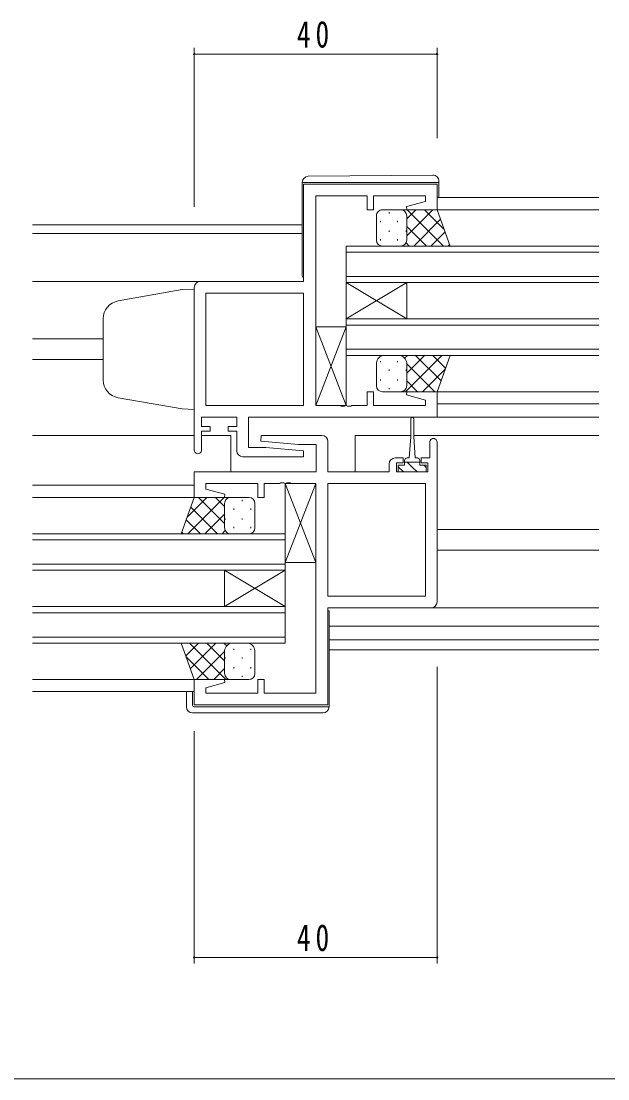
# Model space of a CAD drawing. Units: millimetres, scale not verified. Extents: x -567 to 567, y -403 to 403.
# Drawn here: x 242.5 to 339.1, y -83.9 to 90.4 of the extents above; entities that cross this region are included whole.
import ezdxf

# ---------------------------------------------------------------- set-up
doc = ezdxf.new("R2010")
doc.units = ezdxf.units.MM
doc.header["$LTSCALE"] = 2
for name, color, linetype, lineweight in [('0-3_YKK_11', 7, 'Continuous', 18), ('0-4_YKK_12', 2, 'Continuous', 18), ('0-5_YKK_13', 4, 'Continuous', 18), ('0-6_YKK_D', 6, 'Continuous', 18)]:
    doc.layers.add(name, color=color, linetype=linetype, lineweight=lineweight)
doc.styles.add('ＭＳ ゴシック', font='')
doc.styles.get('ＭＳ ゴシック').set_extended_font_data('MS Gothic')

msp = doc.modelspace()

# ---------------------------------------------------------------- linework, layer by layer
at = {"layer": '0-3_YKK_11'}
for p, q in [((289.024, 63.515), (311.024, 63.515)), ((289.024, 47.515), (289.024, 63.515)), ((311.024, 63.515), (311.024, 59.315)), ((299.524, 61.585), (291.024, 61.585)), ((291.024, 61.585), (291.024, 27.045)), ((299.524, 59.315), (299.524, 61.585)), ((309.094, 61.585), (300.524, 61.585)), ((300.524, 61.585), (300.524, 59.315)), ((309.094, 60.668), (309.094, 61.585)), ((300.524, 59.315), (299.524, 59.315)), ((305.995, 59.837), (309.094, 60.668)), ((306.064, 59.315), (305.995, 59.837)), ((311.024, 59.315), (306.064, 59.315)), ((272.024, 47.515), (289.024, 47.515)), ((271.024, 19.715), (271.024, 46.515)), ((272.954, 27.045), (272.954, 45.585)), ((272.954, 45.585), (289.024, 45.585)), ((289.024, 45.585), (289.024, 27.045)), ((289.024, 45.585), (289.024, 27.045)), ((299.524, 29.315), (300.524, 29.315)), ((299.524, 27.045), (299.524, 29.315)), ((300.524, 29.315), (300.524, 27.045)), ((305.995, 28.793), (306.064, 29.315)), ((309.094, 27.962), (305.995, 28.793)), ((306.064, 29.315), (311.024, 29.315)), ((309.094, 27.045), (309.094, 27.962)), ((311.024, 29.315), (311.024, 25.115)), ((289.024, 27.045), (272.954, 27.045)), ((300.524, 27.045), (309.094, 27.045)), ((311.024, 25.115), (279.954, 25.115)), ((282.004, 21.159), (282.046, 22.115)), ((288.217, 20.615), (282.004, 21.159)), ((282.046, 22.115), (292.024, 22.115)), ((293.024, 21.115), (293.024, 16.115)), ((311.024, 21.015), (311.024, -5.285)), ((282.831, 20.115), (289.044, 19.572)), ((289.044, 19.572), (289.002, 18.615)), ((289.002, 18.615), (279.024, 18.615)), ((271.024, 11.915), (271.024, 16.115)), ((271.024, 16.115), (291.094, 16.115)), ((293.024, 16.115), (303.124, 16.115)), ((303.124, 16.115), (303.124, 17.415)), ((272.954, 14.185), (272.954, 13.268)), ((281.524, 14.185), (272.954, 14.185)), ((281.524, 11.915), (281.524, 14.185)), ((285.066, 14.185), (282.524, 14.185)), ((282.524, 14.185), (282.524, 11.915)), ((285.249, 14.305), (285.066, 14.185)), ((291.024, -20.355), (291.024, 14.185)), ((293.024, 14.185), (309.094, 14.185)), ((293.024, -4.355), (293.024, 14.185)), ((309.094, 14.185), (309.094, -4.355)), ((309.094, 14.185), (309.094, -4.355)), ((272.954, 13.268), (276.053, 12.437)), ((282.524, 11.915), (281.524, 11.915)), ((309.094, -4.355), (293.024, -4.355)), ((310.024, -6.285), (293.024, -6.285)), ((293.024, -6.285), (293.024, -22.285)), ((271.024, -22.285), (271.024, -18.085)), ((276.053, -18.607), (272.954, -19.438)), ((281.524, -18.085), (282.524, -18.085)), ((281.524, -20.355), (281.524, -18.085)), ((282.524, -18.085), (282.524, -20.355)), ((282.524, -20.355), (291.024, -20.355)), ((293.024, -22.285), (271.024, -22.285))]:
    msp.add_line(p, q, dxfattribs=at)
for points in [[(291.024, 27.045), (295.066, 27.045), (295.249, 26.925), (295.799, 26.925), (295.982, 27.045), (296.066, 27.045), (296.249, 26.925), (296.799, 26.925), (296.982, 27.045), (299.524, 27.045)], [(278.024, 19.615), (278.024, 22.815), (276.624, 22.815), (276.624, 23.615), (278.024, 23.615), (278.024, 25.115), (272.224, 25.115), (272.224, 23.615), (273.624, 23.615), (273.624, 22.815), (272.224, 22.815), (272.224, 19.715)], [(279.954, 25.115), (279.954, 20.115), (282.831, 20.115)], [(304.124, 18.415), (305.424, 18.415), (305.424, 17.615), (304.324, 17.615), (304.324, 16.115), (309.524, 16.115), (309.524, 17.615), (308.424, 17.615), (308.424, 18.415), (309.824, 18.415), (309.824, 21.015)], [(291.094, 16.115), (291.094, 20.615), (288.217, 20.615)], [(291.024, 14.185), (286.982, 14.185), (286.799, 14.305), (286.249, 14.305), (286.066, 14.185), (285.982, 14.185), (285.799, 14.305), (285.249, 14.305)], [(276.053, 12.437), (275.985, 11.915), (271.024, 11.915)], [(271.024, -18.085), (275.985, -18.085), (276.053, -18.607)], [(272.954, -19.438), (272.954, -20.355), (281.524, -20.355)]]:
    msp.add_lwpolyline(points, dxfattribs=at)
for centre, radius, start, end in [((272.024, 46.515), 1, 90.00001, 179.99999), ((292.024, 21.115), 1, 0.00001, 89.99999), ((310.424, 21.015), 0.6, 359.99999, 180.00001), ((271.624, 19.715), 0.6, 179.99999, 0.00001), ((279.024, 19.615), 1, 180.00001, 269.99999), ((304.124, 17.415), 1, 90.00001, 179.99999), ((310.024, -5.285), 1, 270.00001, 359.99999)]:
    msp.add_arc(centre, radius, start, end, dxfattribs=at)
at = {"layer": '0-4_YKK_12'}
for p, q in [((337.649, 61.315), (311.024, 61.315)), ((337.649, 59.315), (311.024, 59.315)), ((288.824, 56.815), (244.399, 56.815)), ((288.824, 55.415), (244.399, 55.415)), ((296.024, 53.315), (296.024, 47.315)), ((337.649, 53.315), (296.024, 53.315)), ((296.024, 52.315), (337.649, 52.315)), ((272.024, 47.515), (244.399, 47.515)), ((337.649, 48.315), (296.024, 48.315)), ((296.024, 47.315), (337.649, 47.315)), ((296.024, 47.315), (306.024, 41.315)), ((296.024, 41.315), (306.024, 47.315)), ((296.024, 47.315), (296.024, 41.315)), ((306.024, 47.315), (306.024, 41.315)), ((296.024, 41.315), (296.024, 35.315)), ((337.649, 41.315), (296.024, 41.315)), ((296.024, 40.315), (337.649, 40.315)), ((256.024, 38.015), (244.399, 38.015)), ((337.649, 36.315), (296.024, 36.315)), ((296.024, 35.315), (337.649, 35.315)), ((256.024, 34.615), (244.399, 34.615)), ((311.024, 29.316), (337.649, 29.316)), ((311.024, 27.316), (337.649, 27.316)), ((310.524, 25.115), (337.649, 25.115)), ((271.024, 22.115), (244.399, 22.115)), ((277.024, 22.115), (272.224, 22.115)), ((277.024, 22.115), (277.024, 16.115)), ((306.674, 22.115), (297.524, 22.115)), ((297.524, 22.115), (297.524, 16.115)), ((337.649, 22.115), (307.174, 22.115)), ((271.024, 13.915), (244.399, 13.915)), ((271.269, 11.915), (244.399, 11.915)), ((286.024, 5.915), (244.399, 5.915)), ((286.024, -0.085), (286.024, 5.915)), ((337.649, 6.615), (311.024, 6.615)), ((244.399, 4.915), (286.024, 4.915)), ((337.649, 3.215), (311.024, 3.215)), ((286.024, 0.915), (244.399, 0.915)), ((244.399, -0.085), (286.024, -0.085)), ((276.024, -0.085), (276.024, -6.085)), ((286.024, -0.085), (276.024, -6.085)), ((286.024, -6.085), (276.024, -0.085)), ((286.024, -0.085), (286.024, -6.085)), ((286.024, -6.085), (244.399, -6.085)), ((286.024, -12.085), (286.024, -6.085)), ((244.399, -7.085), (286.024, -7.085)), ((337.649, -9.285), (293.224, -9.285)), ((286.024, -11.085), (244.399, -11.085)), ((244.399, -12.085), (286.024, -12.085)), ((337.649, -11.555), (293.224, -11.555)), ((337.649, -13.185), (293.224, -13.185)), ((271.524, -18.085), (244.399, -18.085)), ((271.024, -20.085), (244.399, -20.085))]:
    msp.add_line(p, q, dxfattribs=at)
at = {"layer": '0-5_YKK_13'}
for p, q in [((310.315, 65.003), (289.815, 64.824)), ((288.824, 63.815), (288.824, 63.515)), ((288.824, 48.515), (288.824, 63.515)), ((289.32, 63.815), (310.82, 63.815)), ((310.82, 63.815), (311.324, 63.815)), ((311.324, 63.815), (311.324, 64.003)), ((311.324, 63.515), (311.324, 63.815)), ((311.324, 63.515), (311.324, 61.315)), ((302.024, 59.315), (305.024, 59.315)), ((311.024, 59.315), (305.024, 59.315)), ((306.024, 54.994), (310.345, 59.315)), ((306.024, 57.822), (307.517, 59.315)), ((312.097, 53.315), (306.097, 59.315)), ((312.19, 56.051), (308.925, 59.315)), ((313.167, 53.315), (311.024, 59.315)), ((301.024, 54.315), (301.024, 58.315)), ((303.104, 58.895), (303.104, 58.695)), ((306.024, 58.315), (306.024, 54.715)), ((306.024, 58.315), (306.024, 54.315)), ((307.174, 53.315), (311.59, 57.731)), ((301.689, 57.48), (301.689, 57.28)), ((303.104, 55.865), (303.104, 55.665)), ((304.519, 57.48), (304.519, 57.28)), ((305.934, 55.865), (305.934, 55.665)), ((309.269, 53.315), (306.024, 56.56)), ((301.689, 54.45), (301.689, 54.25)), ((304.519, 54.45), (304.519, 54.25)), ((310.002, 53.315), (312.334, 55.647)), ((305.024, 53.315), (302.024, 53.315)), ((305.024, 53.315), (313.167, 53.315)), ((306.44, 53.315), (305.908, 53.847)), ((312.831, 53.315), (313.078, 53.563)), ((271.024, 46.215), (271.024, 26.415)), ((256.024, 41.336), (256.024, 31.158)), ((291.024, 40.045), (296.024, 40.045)), ((296.024, 27.045), (291.024, 40.045)), ((296.024, 40.045), (296.024, 27.045)), ((305.024, 35.315), (302.024, 35.315)), ((305.024, 35.315), (313.167, 35.315)), ((305.678, 34.849), (306.144, 35.315)), ((305.801, 29.315), (311.801, 35.315)), ((306.024, 32.366), (308.973, 35.315)), ((311.668, 31.117), (307.47, 35.315)), ((312.412, 33.201), (310.298, 35.315)), ((313.167, 35.315), (311.024, 29.315)), ((313.156, 35.285), (313.126, 35.315)), ((301.024, 33.815), (301.024, 30.315)), ((301.689, 34.18), (301.689, 34.38)), ((304.519, 34.18), (304.519, 34.38)), ((310.641, 29.315), (306.024, 33.932)), ((306.024, 30.315), (306.024, 33.815)), ((306.024, 30.315), (306.024, 33.415)), ((303.104, 32.765), (303.104, 32.965)), ((305.934, 32.765), (305.934, 32.965)), ((308.63, 29.315), (312.354, 33.04)), ((301.689, 31.15), (301.689, 31.35)), ((303.104, 29.735), (303.104, 29.935)), ((304.519, 31.15), (304.519, 31.35)), ((305.934, 29.9), (305.934, 29.935)), ((307.813, 29.315), (306.024, 31.104)), ((302.024, 29.315), (305.024, 29.315)), ((311.024, 29.315), (305.024, 29.315)), ((296.024, 27.045), (291.024, 27.045)), ((306.674, 21.915), (306.674, 24.865)), ((307.174, 24.865), (307.174, 21.915)), ((306.674, 21.915), (306.424, 18.415)), ((307.174, 21.915), (307.424, 18.415)), ((305.674, 18.015), (305.674, 17.215)), ((305.674, 17.715), (308.174, 17.715)), ((306.424, 18.415), (306.074, 18.415)), ((306.924, 16.909), (306.118, 17.715)), ((307.774, 18.415), (307.424, 18.415)), ((308.174, 17.215), (308.174, 18.015)), ((305.473, 16.115), (304.624, 16.964)), ((307.718, 16.115), (306.924, 16.909)), ((309.224, 16.854), (308.863, 17.215)), ((286.024, 14.185), (291.024, 14.185)), ((291.024, 1.185), (286.024, 14.185)), ((291.024, 14.185), (291.024, 1.185)), ((269.858, 8.651), (273.123, 11.915)), ((269.951, 5.915), (275.951, 11.915)), ((271.024, 11.915), (277.024, 11.915)), ((276.024, 7.594), (271.703, 11.915)), ((276.024, 10.422), (274.531, 11.915)), ((276.024, 10.915), (276.024, 6.915)), ((280.024, 11.915), (277.024, 11.915)), ((278.944, 11.495), (278.944, 11.295)), ((281.024, 6.915), (281.024, 10.915)), ((274.874, 5.915), (270.458, 10.331)), ((272.779, 5.915), (276.024, 9.16)), ((277.529, 10.08), (277.529, 9.88)), ((280.359, 10.08), (280.359, 9.88)), ((272.046, 5.915), (269.714, 8.247)), ((276.114, 8.465), (276.114, 8.265)), ((277.529, 7.05), (277.529, 6.85)), ((278.944, 8.465), (278.944, 8.265)), ((280.359, 7.05), (280.359, 6.85)), ((269.218, 5.915), (268.97, 6.163)), ((275.608, 5.915), (276.14, 6.447)), ((277.024, 5.915), (280.024, 5.915)), ((291.024, 1.185), (286.024, 1.185)), ((293.024, -6.785), (293.224, -6.785)), ((293.224, -6.785), (293.224, -22.285)), ((310.024, -6.285), (337.649, -6.285)), ((277.024, -12.085), (268.881, -12.085)), ((268.881, -12.085), (271.024, -18.085)), ((268.892, -12.115), (268.922, -12.085)), ((269.636, -14.199), (271.75, -12.085)), ((276.247, -18.085), (270.247, -12.085)), ((270.38, -16.283), (274.578, -12.085)), ((276.024, -15.034), (273.075, -12.085)), ((276.37, -12.551), (275.904, -12.085)), ((277.024, -12.085), (280.024, -12.085)), ((271.407, -18.085), (276.024, -13.468)), ((276.024, -17.085), (276.024, -13.585)), ((277.529, -13.22), (277.529, -13.02)), ((280.359, -13.22), (280.359, -13.02)), ((281.024, -13.585), (281.024, -17.085)), ((273.419, -18.085), (269.694, -14.36)), ((276.114, -14.635), (276.114, -14.435)), ((278.944, -14.635), (278.944, -14.435)), ((274.235, -18.085), (276.024, -16.296)), ((277.529, -16.25), (277.529, -16.05)), ((280.359, -16.25), (280.359, -16.05)), ((271.024, -18.085), (277.024, -18.085)), ((276.114, -17.5), (276.114, -17.465)), ((280.024, -18.085), (277.024, -18.085)), ((278.944, -17.665), (278.944, -17.465)), ((269.724, -22.585), (269.724, -20.085)), ((270.724, -20.085), (270.724, -22.285)), ((271.024, -22.585), (292.724, -22.585)), ((292.724, -22.585), (293.224, -22.585)), ((293.224, -22.285), (293.224, -22.585)), ((292.224, -23.585), (270.724, -23.585))]:
    msp.add_line(p, q, dxfattribs=at)
for points in [[(288.824, 63.824), (288.824, 63.815), (289.32, 63.815)], [(271.024, 46.215), (269.024, 46.145), (258.503, 44.29)], [(296.024, 40.045), (291.024, 27.045), (291.024, 40.045)], [(271.024, 26.415), (269.024, 26.485), (258.503, 28.34)], [(308.174, 17.215), (309.224, 17.215), (309.224, 16.115), (304.624, 16.115), (304.624, 17.215), (305.674, 17.215)], [(291.024, 14.185), (286.024, 1.185), (286.024, 14.185)], [(277.024, 5.915), (268.881, 5.915), (271.024, 11.915)]]:
    msp.add_lwpolyline(points, dxfattribs=at)
for centre, radius, start, end in [((289.824, 63.824), 1, 90.5, 180), ((310.324, 64.003), 1, 0, 90.5), ((302.024, 58.315), 1, 89.9999, 179.9999), ((305.024, 58.315), 1, 359.9999, 89.9999), ((302.024, 54.315), 1, 179.9999, 269.9999), ((305.024, 54.315), 1, 269.9999, 359.9999), ((289.324, 48.515), 0.5, 180, 233.13017), ((259.024, 41.336), 3, 100, 180), ((302.556, 33.877), 1.534, 110.30881, 182.3117), ((304.492, 33.877), 1.534, 357.68843, 69.69136), ((259.024, 31.294), 3, 180, 260), ((302.024, 30.315), 1, 180.0001, 270.0001), ((305.024, 30.315), 1, 270.0001, 0.0001), ((306.924, 24.865), 0.25, 0, 180), ((306.074, 18.015), 0.4, 90, 180), ((307.774, 18.015), 0.4, 0, 90), ((277.024, 10.915), 1, 90.0001, 180.0001), ((280.024, 10.915), 1, 0.0001, 90.0001), ((277.024, 6.915), 1, 180.0001, 270.0001), ((280.024, 6.915), 1, 270.0001, 0.0001), ((277.556, -13.523), 1.534, 110.30864, 182.31157), ((279.492, -13.523), 1.534, 357.6883, 69.69119), ((277.024, -17.085), 1, 179.9999, 269.9999), ((280.024, -17.085), 1, 269.9999, 359.9999), ((270.724, -22.585), 1, 180, 270), ((271.024, -22.285), 0.3, 180, 270), ((292.224, -22.585), 1, 270, 360)]:
    msp.add_arc(centre, radius, start, end, dxfattribs=at)
at = {"layer": '0-6_YKK_D'}
for p, q in [((271.024, 59.768), (271.024, 85.965)), ((311.024, 71.096), (311.024, 85.965)), ((311.024, 84.965), (271.024, 84.965)), ((311.024, -15.976), (311.024, -64.882)), ((271.024, -26.585), (271.024, -64.882)), ((271.024, -63.882), (311.024, -63.882)), ((-80.726, -83.882), (405.274, -83.882))]:
    msp.add_line(p, q, dxfattribs=at)
for centre, start, end in [((271.024, 84.965), 0, 180), ((271.024, 84.965), 180, 0), ((311.024, 84.965), 0, 180), ((311.024, 84.965), 180, 0), ((271.024, -63.882), 0, 180), ((271.024, -63.882), 180, 0), ((311.024, -63.882), 0, 180), ((311.024, -63.882), 180, 0)]:
    msp.add_arc(centre, 0.106, start, end, dxfattribs=at)

# ---------------------------------------------------------------- texts
at = {"layer": '0-6_YKK_D', "color": 7, "char_height": 4.399, "attachment_point": 7, "style": 'ＭＳ ゴシック'}
for insert in [(287.93, 85.965), (287.93, -62.882)]:
    msp.add_mtext('\\T1.37;\\W0.75;40', dxfattribs=dict(at, insert=insert))

doc.saveas('drawing.dxf')
